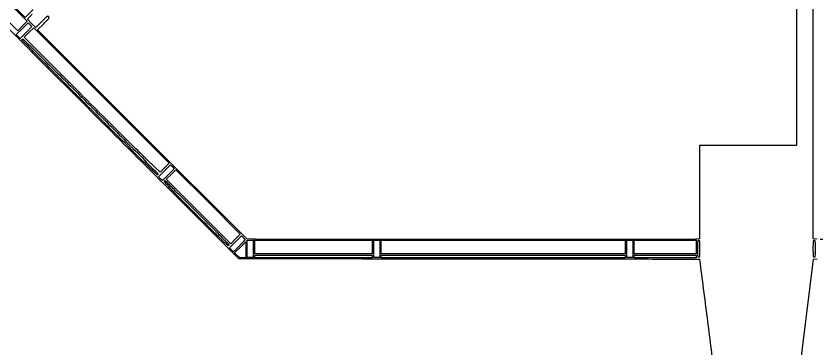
# Model space of a CAD drawing. Extents: x 0 to 1066, y 0 to 761.
# Drawn here: x 151.7 to 265.4, y 82.5 to 129.8 of the extents above; entities that cross this region are included whole.
import ezdxf

# ---------------------------------------------------------------- set-up
doc = ezdxf.new("R2010")
doc.units = 0
doc.header["$MEASUREMENT"] = 0

msp = doc.modelspace()

# ---------------------------------------------------------------- linework, layer by layer
for points in [[(120.4704, 158.153492), (151.90136, 126.727696, 0.000007), (163.955628, 114.675766, 0.000012), (174.108223, 104.525945), (183.33854, 95.29861, 0.022761), (183.362101, 95.277109, 0.174982), (183.390323, 95.266879, 0.000001), (192.989143, 95.254457, 0.000118), (203.551814, 95.243304, 0.000071), (216.093189, 95.234809, -0.000169), (228.636563, 95.223847, -0.000282), (239.20585, 95.205082, -0.000005), (248.794953, 95.18257, -0.198296), (248.853601, 95.158197, -0.166048), (248.892309, 95.079343, -0.00001), (249.944454, 86.852933, -0.000054), (250.970316, 78.823964, -0.027223)], [(329.859243, 95.267872, -0.000023), (352.558836, 95.240684, -0.000004), (375.624384, 95.211821, -0.198594)], [(479.458836, 95.240684, -0.000004), (502.524384, 95.211821, -0.198594)], [(266.651703, 95.267421, -0.000028), (289.192229, 95.24091, -0.000004), (312.172908, 95.212432, -0.198597)], [(393.551703, 95.267421, -0.000028), (416.092229, 95.24091, -0.000004), (439.072908, 95.212432, -0.198597)], [(542.992229, 95.24091, -0.000004), (565.972908, 95.212432, -0.198597)], [(606.442229, 95.24091, -0.000004), (629.422908, 95.212432, -0.198597)], [(669.892229, 95.24091, -0.000004), (692.872908, 95.212432, -0.198597)], [(375.823742, 112.056445, -0.000003), (375.794083, 98.149601, -0.198357)], [(119.687361, 239.739835, -0.000014), (111.744029, 238.746938, -0.000004), (103.636415, 237.733797, -0.031087)], [(262.683, 152.1531), (262.683, 111.3336), (255.7881, 111.3336), (248.8932, 111.3336), (248.8932, 104.703399), (248.8932, 98.073198), (248.49135, 98.021136, -0.032204), (247.69479, 97.969724, -0.000011), (217.15153, 97.968336, -0.000022), (186.984277, 97.968962, -0.015973), (185.4009, 98.019659), (184.5549, 98.073835), (169.686161, 112.929333), (154.817422, 127.784831), (155.682596, 128.652959, 0.002945), (156.221328, 129.199937, 0.039078), (156.402172, 129.417365, 0.14793), (156.447009, 129.551786, 0.206257), (156.400732, 129.668125, 0.204034), (156.284924, 129.714764, 0.149945), (156.151904, 129.671072, 0.039626), (155.937555, 129.492628, 0.002986), (155.398997, 128.960465), (154.544299, 128.105767), (153.959479, 128.701121), (153.374658, 129.296475), (153.6078, 129.557587, -0.007605), (153.747483, 129.709319, -0.001179), (154.0293, 130.004855, -0.001314)], [(312.342312, 95.079344, -0.00001), (313.394456, 86.85292, -0.000054)], [(272.738371, 97.988828, -0.000049), (266.003669, 97.991117, -0.024705)], [(262.974871, 78.2973), (264.028078, 86.730995), (265.081284, 95.16469), (265.595292, 95.215712, -0.02502)]]:
    msp.add_lwpolyline(points, format="xyb")
for points in [[(409.06215, 749.15415), (40.8618, 749.132981), (40.8618, 380.65769), (40.8618, 12.1824), (501.2973, 12.1824), (961.7328, 12.1824), (961.7328, 380.646631), (961.7328, 749.110861), (961.41555, 749.1633, 0.040886), (961.153339, 749.184871, 0.000002), (934.190609, 749.194398, 0.000089), (904.448031, 749.199508, 0.000054), (869.1804, 749.195529, -0.000029), (813.61687, 749.186499, -0.000004), (696.10453, 749.175037, -0.000004), (556.774728, 749.163736, -0.000004)], [(143.734475, 138.618025), (153.33537, 129.01685), (152.660714, 128.338215), (151.986059, 127.659579), (144.090656, 135.549439, -0.00035), (140.942866, 138.699424, -0.000432), (138.014839, 141.638674, -0.000354), (135.558879, 144.111818, -0.003213), (134.494184, 145.199371), (132.793114, 146.959441), (133.41879, 147.589321, -0.00333), (133.661842, 147.830768, -0.005264), (133.873762, 148.034173, -0.001555), (134.059439, 148.207587, -0.18925), (134.089022, 148.2192, -0.198307), (134.120284, 148.206294, -0.000007), (136.940754, 145.398855, -0.000361), (140.049883, 142.299521, -0.000217)], [(172.864375, 108.187583), (172.215878, 107.53526), (170.475289, 109.217557, -0.003223), (169.396685, 110.273572, -0.000349), (166.922723, 112.730582, -0.000428), (163.98159, 115.660649, -0.000345), (160.82568, 118.814417), (152.91666, 126.72898), (153.591315, 127.407616), (154.265971, 128.086252), (163.889422, 118.463079), (173.512873, 108.839906)], [(171.888142, 107.207536, -0.437686), (171.770123, 107.201282, -0.000548), (169.888288, 109.038091, -0.002335), (167.190194, 111.702174, -0.000415), (162.166878, 116.717021, -0.000417), (157.158508, 121.733609, -0.002327), (154.487769, 124.438252, -0.000541), (152.642603, 126.3284, -0.383555), (152.637458, 126.457664, -0.437686), (152.755477, 126.463918, -0.000548), (154.637312, 124.627109, -0.002335), (157.335406, 121.963026, -0.000415), (162.358722, 116.948179, -0.000417), (167.367092, 111.931591, -0.002327), (170.037831, 109.226948, -0.000541), (171.882997, 107.3368, -0.383555)], [(173.981731, 108.286089), (174.226718, 108.030378), (173.386995, 107.187492), (172.547272, 106.344607), (172.267995, 106.615293), (171.988718, 106.885979), (172.813522, 107.713889, -0.002791), (173.133254, 108.031263, -0.00445), (173.410495, 108.298601, -0.001118), (173.654537, 108.528738, -0.190725), (173.687535, 108.5418, -0.171382), (173.71699, 108.531398, -0.009149), (173.794254, 108.466685, -0.013479), (173.884294, 108.384059, -0.009344)], [(177.531132, 101.775768, -0.000879), (179.903337, 99.394902, -0.004899), (181.160966, 98.103164, -0.002365), (181.993367, 97.222959, -0.404687), (181.991422, 97.103782, -0.404735), (181.872231, 97.101847, -0.002353), (180.98983, 97.936565, -0.004887), (179.695013, 99.197437, -0.000877), (177.308407, 101.575688, -0.001092), (174.654643, 104.241071, -0.008846), (173.462394, 105.487116, -0.014835), (172.840258, 106.202231, -0.632924), (172.906537, 106.3422, -0.197209), (172.947487, 106.325395, -0.000057), (174.289246, 105.000811, -0.000995), (175.776239, 103.526661, -0.000603)], [(184.2588, 97.928151, -0.181642), (184.236732, 97.869409, -0.003667), (184.022707, 97.628352, -0.008177), (183.763105, 97.349551, -0.005343), (183.455078, 97.036178), (182.651356, 96.235798), (182.378035, 96.509119), (182.104714, 96.78244), (182.946034, 97.626929), (183.787354, 98.471418), (184.023077, 98.245581, -0.018683), (184.113331, 98.152401, -0.02334), (184.189556, 98.059178, -0.022515), (184.245071, 97.97693, -0.138043)], [(248.8932, 96.6555, -0.003213), (248.888872, 95.981979, -0.022561), (248.869862, 95.6544, -0.049302), (248.833947, 95.478677, -0.328801), (248.7663, 95.4288, -0.328801), (248.698653, 95.478677, -0.049302), (248.662738, 95.6544, -0.022561), (248.643728, 95.981979, -0.003213), (248.6394, 96.6555, -0.003213), (248.643728, 97.329021, -0.022561), (248.662738, 97.6566, -0.049302), (248.698653, 97.832323, -0.328801), (248.7663, 97.8822, -0.328801), (248.833947, 97.832323, -0.049302), (248.869862, 97.6566, -0.022561), (248.888872, 97.329021, -0.003213)], [(265.3056, 96.6555, -0.003213), (265.301272, 95.981979, -0.022561), (265.282262, 95.6544, -0.049302), (265.246347, 95.478677, -0.328801), (265.1787, 95.4288, -0.328801), (265.111053, 95.478677, -0.049302), (265.075138, 95.6544, -0.022561), (265.056128, 95.981979, -0.003213), (265.0518, 96.6555, -0.003213), (265.056128, 97.329021, -0.022561), (265.075138, 97.6566, -0.049302), (265.111053, 97.832323, -0.328801), (265.1787, 97.8822, -0.328801), (265.246347, 97.832323, -0.049302), (265.282262, 97.6566, -0.022561), (265.301272, 97.329021, -0.003213)], [(184.428, 96.4863), (184.428, 95.3442), (183.987052, 95.3442, -0.023609), (183.72347, 95.356653, -0.080956), (183.558157, 95.399919, -0.072916), (183.406141, 95.495886, -0.016835), (183.182372, 95.701176), (182.81864, 96.058153), (183.600499, 96.843276, -0.001366), (183.901905, 97.144291, -0.00223), (184.159391, 97.39777, -0.000283), (184.389492, 97.622025, -0.195424), (184.405179, 97.6284, -0.407916), (184.414519, 97.619259, -0.000393), (184.421296, 97.292908, -0.003122), (184.42636, 96.924238, -0.001872)]]:
    msp.add_lwpolyline(points, format="xyb", close=True)
for points in [[(265.58055, 98.012222), (265.0518, 98.064867), (265.0518, 145.518734), (265.0518, 192.9726), (266.016896, 192.9726)], [(154.176698, 130.700575), (153.038317, 129.5649), (138.150258, 144.461015)]]:
    msp.add_lwpolyline(points)
for points in [[(153.169479, 127.408783), (152.327872, 126.564007), (152.046339, 126.83688), (151.764805, 127.109753), (152.61795, 127.951652), (153.471094, 128.793552), (153.74109, 128.523556), (154.011086, 128.25356)], [(182.947595, 98.051496), (182.272978, 97.372899), (177.678868, 101.963299), (173.084758, 106.5537), (173.774368, 107.221013), (174.463978, 107.888327), (179.043095, 103.30921), (183.622212, 98.730093)], [(185.4432, 96.6555), (185.4432, 95.4288), (185.0202, 95.4288), (184.5972, 95.4288), (184.5972, 96.6555), (184.5972, 97.8822), (185.0202, 97.8822), (185.4432, 97.8822)], [(202.3632, 96.9093), (202.3632, 95.9364), (194.0301, 95.9364), (185.697, 95.9364), (185.697, 96.9093), (185.697, 97.8822), (194.0301, 97.8822), (202.3632, 97.8822)], [(203.463, 96.6555), (203.463, 95.4288), (203.04, 95.4288), (202.617, 95.4288), (202.617, 96.6555), (202.617, 97.8822), (203.04, 97.8822), (203.463, 97.8822)], [(238.3182, 96.9093), (238.3182, 95.9364), (220.9752, 95.9364), (203.6322, 95.9364), (203.6322, 96.9093), (203.6322, 97.8822), (220.9752, 97.8822), (238.3182, 97.8822)], [(239.418, 96.6555), (239.418, 95.4288), (238.995, 95.4288), (238.572, 95.4288), (238.572, 96.6555), (238.572, 97.8822), (238.995, 97.8822), (239.418, 97.8822)], [(248.3856, 96.9093), (248.3856, 95.9364), (243.9864, 95.9364), (239.5872, 95.9364), (239.5872, 96.9093), (239.5872, 97.8822), (243.9864, 97.8822), (248.3856, 97.8822)], [(202.3632, 95.5557), (202.3632, 95.3442), (194.0301, 95.3442), (185.697, 95.3442), (185.697, 95.5557), (185.697, 95.7672), (194.0301, 95.7672), (202.3632, 95.7672)], [(238.3182, 95.5557), (238.3182, 95.3442), (220.9752, 95.3442), (203.6322, 95.3442), (203.6322, 95.5557), (203.6322, 95.7672), (220.9752, 95.7672), (238.3182, 95.7672)], [(248.3856, 95.5557), (248.3856, 95.3442), (243.9864, 95.3442), (239.5872, 95.3442), (239.5872, 95.5557), (239.5872, 95.7672), (243.9864, 95.7672), (248.3856, 95.7672)]]:
    msp.add_lwpolyline(points, close=True)

doc.saveas('drawing.dxf')
